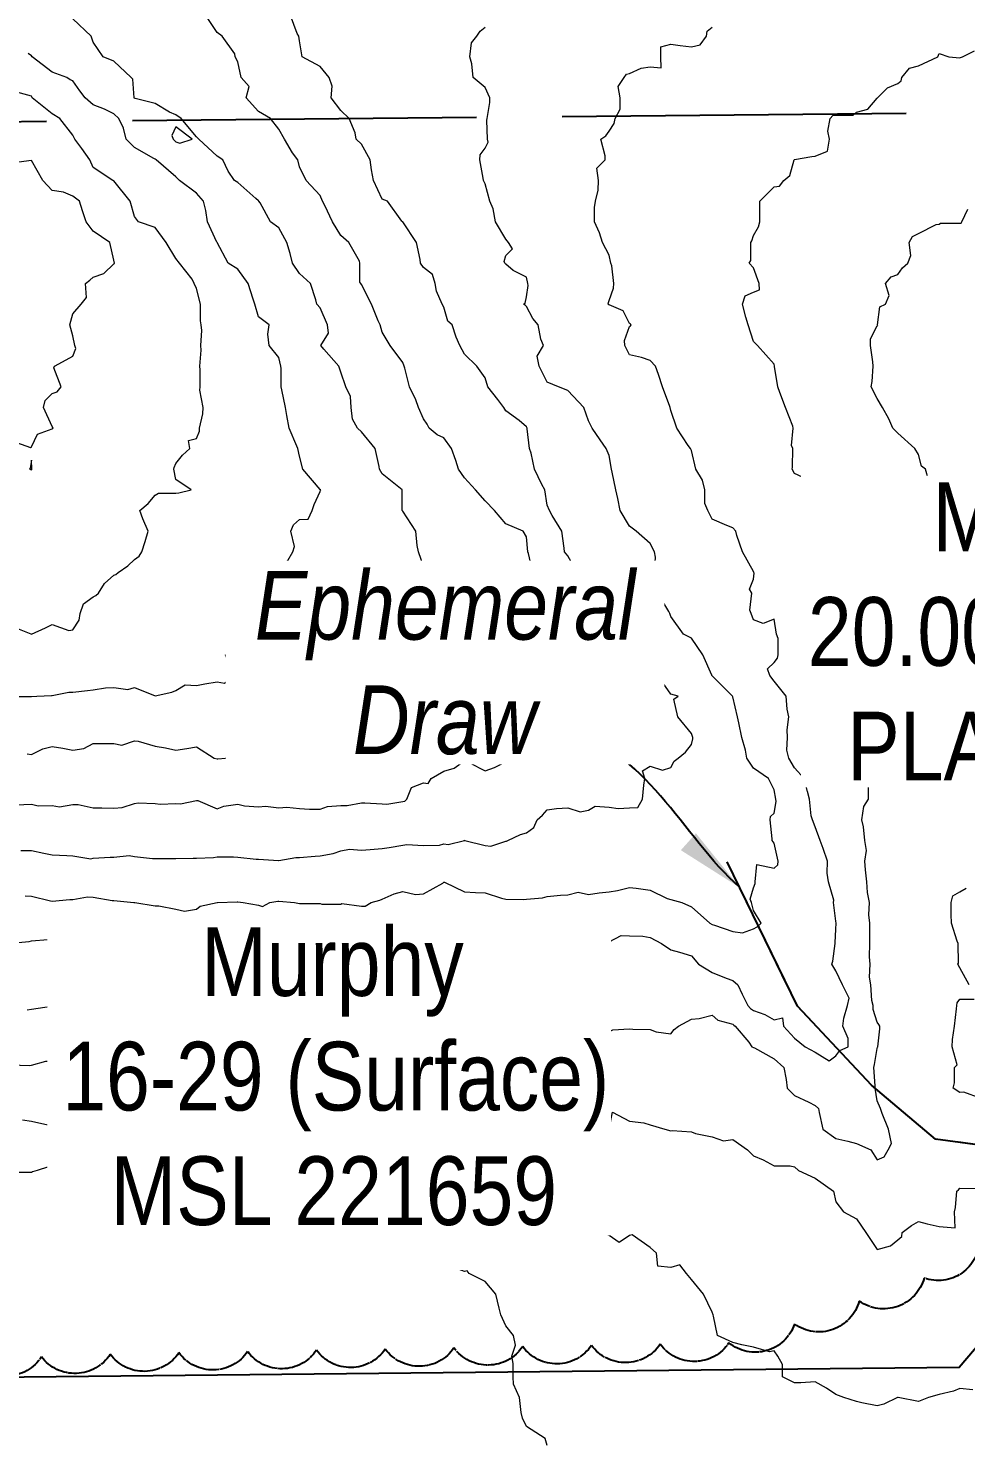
# Model space of a CAD drawing. Extents: x 537850 to 541798, y 6045627 to 6050132.
# Drawn here: x 540370.8 to 540507.2, y 6047408.7 to 6047614.1 of the extents above; entities that cross this region are included whole.
import ezdxf

# ---------------------------------------------------------------- set-up
doc = ezdxf.new("R2010")
doc.units = 0
doc.header["$LTSCALE"] = 5
for name, pattern in [('0', [1, 1, 0]), ('DASHED2', [9.525, 6.35, -3.175]), ('foc-TOPO-ephemeral', [6.25, 3.125, -0.625, 0.625, -0.625, 0.625, -0.625]), ('foc-UNSURVEYED', [12.5, 10, -2.5])]:
    doc.linetypes.add(name, pattern=pattern)
for name, color, linetype in [('C-RW', 13, 'Continuous'), ('DETAIL-T', 7, 'Continuous'), ('L-USEC', 7, 'foc-UNSURVEYED'), ('T-BUSH', 110, '0'), ('T-DRAW', 143, 'foc-TOPO-ephemeral'), ('T-WATER-T', 170, 'Continuous')]:
    doc.layers.add(name, color=color, linetype=linetype)
doc.layers.add('C-RW-T', color=13, linetype='Continuous', lineweight=9)
doc.layers.add('C-WS-T', color=13, linetype='Continuous', lineweight=9)
doc.layers.add('Contour_Line_Intermediate', color=7, linetype='DASHED2', true_color=0xd9d9d9)
doc.layers.add('Contour_Line_Major', color=7, linetype='Continuous', true_color=0x6b6b6b)
doc.styles.add('80CG', font='ARIALN.TTF', dxfattribs={"height": 10})
doc.styles.add('80L', font='ARIALN.TTF', dxfattribs={"height": 10})
doc.styles.add('foc-LtypeFont', font='ARIALN.TTF', dxfattribs={"height": 7.35})
doc.linetypes.add('foc-TOPO-flowdirection-NOLINE', pattern='A,0,[">",foc-LtypeFont,S=0.3,R=0,X=0,Y=-0.945],-20,[">",foc-LtypeFont,S=0.3,R=0,X=0,Y=-0.945],0', length=20)
doc.dimstyles.new('Compass 5 000', dxfattribs={"dimscale": 5, "dimtxt": 9, "dimasz": 2, "dimexe": 0.2, "dimexo": 0.0625, "dimgap": 0.5, "dimtad": 0, "dimtih": 1, "dimtoh": 1, "dimzin": 0, "dimdsep": 46, "dimtxsty": '80CG', "dimcen": 0.1, "dimse1": 1, "dimse2": 1, "dimclrd": 256, "dimclrt": 256, "dimaunit": 1, "dimadec": 4, "dimazin": 0, "dimtfac": 0.06, "dimtofl": 0, "dimtmove": 0, "dimatfit": 1, "dimfxl": 0.2, "dimtolj": 1, "dimtzin": 0, "dimlwd": -1, "dimarcsym": 0})

# ---------------------------------------------------------------- blocks, each defined once
blk = doc.blocks.new('*D463')
at = {"layer": 'C-RW-T', "transparency": 16777216}
for p, q in [((540571.01, 6047526.33), (540561.01, 6047526.33)), ((540578.63, 6047519.85), (540571.01, 6047526.33)), ((540609.08, 6047493.91), (540616.69, 6047487.43))]:
    blk.add_line(p, q, dxfattribs=at)
at = {"layer": 'C-RW-T', "linetype": 'ByBlock', "transparency": 16777216}
for points in [[(540579.71, 6047521.12), (540577.54, 6047518.58), (540586.24, 6047513.36)], [(540610.16, 6047495.18), (540608, 6047492.65), (540601.47, 6047500.4)]]:
    blk.add_solid(points, dxfattribs=at)
at = {"layer": 'C-RW-T', "linetype": 'ByBlock', "transparency": 16777216, "insert": (540521.47, 6047526.33), "char_height": 10, "attachment_point": 5, "style": '80CG', "bg_fill": 3, "box_fill_scale": 1.1, "bg_fill_color": 256, "bg_fill_true_color": 13158600, "bg_fill_transparency": 0}
blk.add_mtext('\\A1;Murphy\\P20.00 P/L R/W\\PPLA 210508', dxfattribs=at)

msp = doc.modelspace()

# ---------------------------------------------------------------- linework, layer by layer
at = {"layer": 'C-RW'}
msp.add_lwpolyline([(540790.888, 6047580.748), (540735.082, 6047562.693), (540601.449, 6047531.116), (540506.218, 6047419.329), (540290.448, 6047417.1), (540291.068, 6047357.836), (540311.057, 6047358.043), (540310.646, 6047397.318), (540515.53, 6047399.435), (540612.419, 6047513.168), (540740.466, 6047543.425), (540790.888, 6047559.738)], dxfattribs=at)
at = {"layer": 'Contour_Line_Intermediate', "linetype": 'Continuous', "lineweight": 13, "flags": 128}
for points, elevation in [([(540369.778, 6047494.528), (540371.307, 6047494.528), (540373.133, 6047494.173), (540374.307, 6047493.913), (540376.47, 6047493.836), (540377.307, 6047493.752), (540379.97, 6047493.336), (540380.307, 6047493.432), (540382.751, 6047493.555), (540383.307, 6047493.583), (540385.501, 6047493.804), (540386.307, 6047493.654), (540388.901, 6047493.404), (540389.307, 6047493.39), (540391.915, 6047493.39), (540392.306, 6047493.361), (540394.85, 6047493.455), (540395.306, 6047493.424), (540397.79, 6047493.514), (540398.306, 6047493.617), (540400.687, 6047493.617), (540401.306, 6047493.573), (540404.003, 6047493.302), (540404.306, 6047493.307), (540407.233, 6047493.07), (540407.306, 6047493.074), (540409.775, 6047493.529), (540410.306, 6047493.529), (540412.589, 6047493.714), (540413.305, 6047493.759), (540415.185, 6047494.119), (540416.305, 6047494.506), (540417.578, 6047494.726), (540419.305, 6047494.607), (540420.59, 6047494.713), (540422.305, 6047494.85), (540423.315, 6047494.988), (540425.305, 6047495.341), (540425.908, 6047495.395), (540428.305, 6047495.268), (540430.646, 6047495.34), (540431.304, 6047495.532), (540431.906, 6047495.397), (540434.269, 6047495.998), (540434.284, 6047496.019), (540434.304, 6047496.026), (540434.341, 6047495.998), (540437.304, 6047495.279), (540438.11, 6047495.193), (540440.304, 6047495.888), (540440.399, 6047495.903), (540440.601, 6047495.998), (540442.444, 6047496.858), (540443.304, 6047497.111), (540444.395, 6047497.907), (540444.876, 6047498.998), (540445.617, 6047499.685), (540446.304, 6047500.455), (540447.646, 6047500.656), (540449.304, 6047500.731), (540451.121, 6047500.18), (540452.303, 6047500.392), (540453.297, 6047501.004), (540455.303, 6047500.829), (540456.647, 6047500.654), (540458.303, 6047500.741), (540459.515, 6047500.786), (540460.183, 6047501.998), (540460.366, 6047504.06), (540460.498, 6047504.998), (540460.159, 6047506.142), (540461.303, 6047506.806), (540463.09, 6047506.21), (540464.303, 6047506.615), (540464.764, 6047507.537), (540465.339, 6047507.998), (540466.43, 6047508.87), (540467.303, 6047509.961), (540467.499, 6047510.801), (540467.49, 6047510.997), (540467.303, 6047511.563), (540465.318, 6047513.997), (540464.751, 6047516.549), (540465.35, 6047516.997), (540464.303, 6047517.277), (540462.396, 6047519.997), (540461.529, 6047522.77), (540461.428, 6047522.997), (540461.303, 6047523.086), (540461.168, 6047523.132), (540458.303, 6047524.047), (540455.533, 6047525.997), (540455.303, 6047526.426), (540453.851, 6047528.997), (540452.303, 6047530.986), (540451.52, 6047531.996), (540451.219, 6047533.081), (540450.688, 6047534.996), (540449.304, 6047537.403), (540448.83, 6047537.996), (540448.79, 6047538.51), (540448.435, 6047540.996), (540447.036, 6047543.263), (540446.661, 6047543.996), (540446.304, 6047544.782), (540445.983, 6047546.996), (540445.542, 6047547.757), (540444.444, 6047549.996), (540443.973, 6047552.326), (540443.739, 6047552.995), (540443.408, 6047555.891), (540443.391, 6047555.995), (540443.304, 6047556.165), (540442.227, 6047557.073), (540440.304, 6047558.514), (540440.001, 6047558.995), (540439.147, 6047560.152), (540437.704, 6047561.995), (540437.304, 6047563.308), (540436.064, 6047564.995), (540434.304, 6047566.739), (540433.595, 6047567.995), (540433.098, 6047569.201), (540432.5, 6047570.995), (540431.848, 6047571.538), (540431.304, 6047573.556), (540431.049, 6047573.994), (540430.207, 6047575.896), (540430.037, 6047576.994), (540429.625, 6047578.315), (540428.305, 6047579.334), (540427.896, 6047579.994), (540427.819, 6047580.48), (540427.293, 6047582.994), (540425.305, 6047585.983), (540425.292, 6047585.994), (540425.198, 6047586.1), (540423.094, 6047588.994), (540422.305, 6047589.257), (540421.043, 6047591.994), (540420.74, 6047593.559), (540420.564, 6047594.993), (540419.305, 6047597.282), (540418.55, 6047597.993), (540418.375, 6047598.923), (540417.521, 6047600.993), (540416.305, 6047602.182), (540414.876, 6047603.993), (540415.03, 6047605.718), (540414.62, 6047606.993), (540413.305, 6047608.58), (540410.67, 6047609.993), (540410.306, 6047612.308), (540410.19, 6047612.993), (540409.93, 6047613.368), (540408.976, 6047615.992)], 910.956), ([(540368.308, 6047481.053), (540370.977, 6047481.329), (540371.307, 6047481.39), (540373.715, 6047481.591), (540374.307, 6047481.617), (540376.688, 6047481.617), (540377.307, 6047481.576), (540379.891, 6047481.415), (540380.307, 6047481.403), (540383.203, 6047481.103), (540383.307, 6047481.083), (540386.013, 6047480.999), (540386.307, 6047480.982), (540386.327, 6047480.979), (540389.307, 6047480.382), (540389.891, 6047480.415), (540392.306, 6047480.866), (540392.439, 6047480.866), (540395.306, 6047480.698), (540395.666, 6047480.639), (540398.306, 6047480.582), (540398.831, 6047480.474), (540401.306, 6047480.474), (540401.801, 6047480.504), (540404.306, 6047479.804), (540405.661, 6047479.644), (540407.306, 6047479.644), (540409, 6047479.304), (540410.306, 6047479.203), (540413.268, 6047478.036), (540413.305, 6047478.02), (540413.379, 6047477.999), (540416.305, 6047477.549), (540416.862, 6047477.442), (540419.305, 6047477.564), (540419.659, 6047477.646), (540422.305, 6047477.327), (540423.057, 6047477.246), (540425.305, 6047477.442), (540425.961, 6047477.343), (540427.617, 6047477.999), (540428.055, 6047478.249), (540428.305, 6047478.342), (540428.647, 6047478.342), (540431.304, 6047478.342), (540432.849, 6047479.454), (540434.304, 6047479.969), (540436.815, 6047477.999), (540437.304, 6047477.753), (540437.797, 6047477.506), (540440.304, 6047476.531), (540441.955, 6047476.348), (540443.304, 6047476.438), (540444.189, 6047477.114), (540444.645, 6047477.999), (540445.126, 6047479.176), (540445.817, 6047480.999), (540446.106, 6047481.197), (540446.304, 6047481.542), (540447.545, 6047480.999), (540449.304, 6047480.104), (540450.371, 6047479.932), (540451.306, 6047480.999), (540452.086, 6047481.217), (540452.303, 6047481.36), (540455.107, 6047481.195), (540455.303, 6047481.24), (540457.096, 6047482.206), (540458.303, 6047482.148), (540460.236, 6047482.066), (540461.303, 6047481.893), (540462.954, 6047480.999), (540464.303, 6047480.12), (540465.56, 6047479.742), (540467.303, 6047479.218), (540468.333, 6047477.999), (540470.303, 6047476.806), (540472.325, 6047475.977), (540473.302, 6047475.624), (540474.036, 6047474.999), (540474.652, 6047473.649), (540475.509, 6047471.999), (540475.858, 6047471.555), (540476.302, 6047471.284), (540477.976, 6047470.674), (540479.302, 6047469.919), (540480.512, 6047470.209), (540480.699, 6047468.999), (540482.302, 6047467.236), (540483.828, 6047466), (540485.302, 6047465.198), (540487.33, 6047463.972), (540488.302, 6047464.689), (540488.865, 6047465.436), (540490.079, 6047466), (540490.079, 6047467.222), (540489.29, 6047468.999), (540489.457, 6047470.154), (540490.011, 6047471.999), (540490.209, 6047473.091), (540489.256, 6047474.999), (540488.302, 6047477.065), (540487.712, 6047477.999), (540487.854, 6047478.447), (540488.205, 6047480.999), (540488.196, 6047481.105), (540488.302, 6047483.121), (540488.333, 6047483.967), (540488.333, 6047483.999), (540488.302, 6047484.292), (540487.949, 6047486.999), (540487.978, 6047487.323), (540487.217, 6047489.998), (540487.036, 6047491.264), (540487.096, 6047492.998), (540486.465, 6047494.835), (540485.994, 6047495.998), (540485.302, 6047498.012), (540484.9, 6047498.998), (540484.698, 6047499.602), (540484.457, 6047501.998), (540484.15, 6047503.149), (540483.701, 6047504.998), (540482.302, 6047506.588), (540481.476, 6047507.998), (540481.161, 6047509.139), (540481.254, 6047510.997), (540481.209, 6047512.09), (540481.454, 6047513.997), (540481.193, 6047515.106), (540481.058, 6047516.997), (540479.302, 6047519.156), (540478.704, 6047519.997), (540478.345, 6047520.955), (540479.302, 6047521.911), (540479.796, 6047522.503), (540479.905, 6047522.997), (540479.905, 6047525.394), (540479.641, 6047525.997), (540479.302, 6047528.179), (540477.746, 6047527.553), (540476.302, 6047528.079), (540476.001, 6047528.997), (540475.785, 6047529.514), (540476.069, 6047531.996), (540475.757, 6047532.542), (540476.302, 6047534.027), (540476.41, 6047534.888), (540476.383, 6047534.996), (540476.302, 6047535.146), (540474.726, 6047537.996), (540473.914, 6047540.385), (540473.743, 6047540.996), (540473.302, 6047541.488), (540472.46, 6047541.838), (540470.303, 6047542.734), (540469.686, 6047543.996), (540469.263, 6047545.035), (540469.263, 6047546.996), (540468.904, 6047548.394), (540467.916, 6047549.996), (540467.303, 6047552.716), (540467.16, 6047552.995), (540466.827, 6047553.471), (540465.144, 6047555.995), (540464.303, 6047558.519), (540464.208, 6047558.995), (540464.152, 6047559.146), (540463.099, 6047561.995), (540462.498, 6047563.8), (540462.05, 6047564.995), (540461.303, 6047565.804), (540460.043, 6047566.255), (540458.303, 6047566.636), (540457.586, 6047567.995), (540457.554, 6047568.744), (540458.303, 6047570.743), (540458.437, 6047570.861), (540458.511, 6047570.995), (540458.409, 6047571.1), (540458.303, 6047571.183), (540457.366, 6047573.057), (540455.303, 6047573.907), (540455.236, 6047573.927), (540455.216, 6047573.994), (540455.201, 6047574.096), (540455.303, 6047574.558), (540455.971, 6047576.326), (540456.019, 6047576.994), (540455.734, 6047579.564), (540455.549, 6047579.994), (540455.303, 6047581.142), (540454.377, 6047582.994), (540453.902, 6047584.396), (540453.208, 6047585.994), (540453.208, 6047588.089), (540453.359, 6047588.994), (540453.707, 6047590.59), (540453.769, 6047591.994), (540453.513, 6047593.783), (540454.724, 6047594.993), (540454.724, 6047595.573), (540454.118, 6047597.993), (540454.83, 6047598.466), (540455.303, 6047599.171), (540456.035, 6047600.262), (540456.22, 6047600.993), (540456.914, 6047602.382), (540456.914, 6047603.993), (540456.636, 6047605.66), (540457.525, 6047606.993), (540457.853, 6047607.443), (540458.303, 6047607.55), (540459.964, 6047608.332), (540461.303, 6047608.543), (540462.903, 6047608.393), (540462.847, 6047609.993), (540462.847, 6047611.448), (540464.303, 6047611.812), (540465.651, 6047611.644), (540467.303, 6047611.438), (540468.58, 6047611.716), (540469.469, 6047612.993), (540469.567, 6047613.728), (540470.303, 6047614.297)], 912.956), ([(540370.375, 6047487.931), (540371.307, 6047487.901), (540374.085, 6047487.221), (540374.307, 6047487.175), (540376.876, 6047487.43), (540377.307, 6047487.43), (540379.475, 6047487.83), (540380.307, 6047487.776), (540383.051, 6047487.254), (540383.307, 6047487.262), (540386.209, 6047486.999), (540386.307, 6047486.972), (540386.329, 6047486.977), (540389.307, 6047486.491), (540389.814, 6047486.491), (540392.306, 6047485.993), (540393.564, 6047485.741), (540395.306, 6047485.99), (540395.835, 6047486.469), (540398.306, 6047486.996), (540398.31, 6047486.995), (540398.361, 6047486.999), (540401.218, 6047487.086), (540401.306, 6047487.079), (540402.093, 6047486.999), (540404.306, 6047486.604), (540404.898, 6047486.407), (540405.962, 6047486.999), (540407.123, 6047487.182), (540407.306, 6047487.187), (540409.546, 6047486.999), (540410.306, 6047486.836), (540410.467, 6047486.837), (540413.305, 6047486.854), (540413.558, 6047486.746), (540416.305, 6047486.746), (540416.461, 6047486.843), (540419.305, 6047486.464), (540419.851, 6047486.453), (540420.713, 6047486.999), (540421.961, 6047487.342), (540422.305, 6047487.476), (540424.079, 6047488.224), (540425.305, 6047488.575), (540427.158, 6047488.145), (540428.305, 6047488.267), (540431.12, 6047489.814), (540431.304, 6047489.921), (540431.37, 6047489.933), (540434.304, 6047488.53), (540435.864, 6047488.438), (540437.304, 6047488.382), (540439.667, 6047487.636), (540440.304, 6047487.491), (540442.895, 6047487.407), (540443.304, 6047487.489), (540445.64, 6047487.662), (540446.304, 6047487.861), (540448.252, 6047488.051), (540449.304, 6047488.099), (540450.836, 6047488.466), (540452.303, 6047488.171), (540453.893, 6047488.409), (540455.303, 6047488.528), (540456.561, 6047488.741), (540458.303, 6047489.159), (540459.253, 6047489.048), (540461.303, 6047488.777), (540463.746, 6047487.556), (540464.303, 6047487.41), (540465.88, 6047486.999), (540467.303, 6047486.342), (540469.964, 6047483.999), (540470.303, 6047483.783), (540470.626, 6047483.675), (540473.302, 6047482.783), (540474.738, 6047482.563), (540476.302, 6047483.166), (540476.841, 6047483.46), (540477.447, 6047483.999), (540476.302, 6047485.83), (540476.027, 6047486.999), (540475.841, 6047487.46), (540476.302, 6047489.135), (540476.545, 6047489.756), (540476.539, 6047489.998), (540476.79, 6047492.511), (540479.302, 6047491.972), (540479.834, 6047492.466), (540479.927, 6047492.998), (540479.302, 6047495.629), (540479.014, 6047495.998), (540479.05, 6047496.25), (540478.746, 6047498.998), (540478.801, 6047499.499), (540479.302, 6047500), (540479.635, 6047501.665), (540479.558, 6047501.998), (540479.302, 6047503.363), (540478.504, 6047504.998), (540476.302, 6047506.499), (540475.34, 6047507.998), (540475.176, 6047509.124), (540474.631, 6047510.997), (540474.188, 6047513.112), (540473.999, 6047513.997), (540473.302, 6047516.884), (540473.243, 6047516.997), (540470.303, 6047519.953), (540470.278, 6047519.997), (540470.244, 6047520.055), (540468.955, 6047522.997), (540467.303, 6047525.437), (540466.114, 6047525.997), (540464.303, 6047528.591), (540464.162, 6047528.997), (540463.98, 6047529.32), (540462.405, 6047531.996), (540461.999, 6047534.301), (540461.912, 6047534.996), (540462.072, 6047537.227), (540461.931, 6047537.996), (540461.303, 6047539.195), (540459.277, 6047540.996), (540458.303, 6047541.698), (540456.95, 6047543.996), (540456.573, 6047545.726), (540456.297, 6047546.996), (540455.74, 6047549.559), (540455.678, 6047549.996), (540455.303, 6047552.002), (540454.871, 6047552.995), (540454.006, 6047554.292), (540452.871, 6047555.995), (540452.303, 6047557.017), (540451.66, 6047558.995), (540449.304, 6047561.453), (540447.972, 6047561.995), (540446.304, 6047562.662), (540445.127, 6047564.995), (540444.841, 6047566.457), (540445.761, 6047567.995), (540445.398, 6047568.901), (540445.016, 6047570.995), (540444.244, 6047571.935), (540443.304, 6047573.678), (540443.146, 6047573.836), (540442.861, 6047573.994), (540443.134, 6047574.165), (540443.304, 6047575.093), (540443.56, 6047576.738), (540443.51, 6047576.994), (540443.304, 6047577.953), (540441.385, 6047578.913), (540440.304, 6047579.828), (540440.172, 6047579.994), (540440.071, 6047580.227), (540440.304, 6047581.075), (540441.263, 6047582.035), (540440.688, 6047582.994), (540440.304, 6047583.451), (540438.807, 6047585.994), (540438.441, 6047587.857), (540437.974, 6047588.994), (540437.304, 6047591.5), (540437.043, 6047591.994), (540436.984, 6047592.313), (540436.514, 6047594.993), (540436.563, 6047595.735), (540437.304, 6047596.694), (540437.715, 6047597.582), (540437.609, 6047597.993), (540437.552, 6047600.745), (540437.604, 6047600.993), (540437.956, 6047603.341), (540437.995, 6047603.993), (540437.304, 6047605.502), (540435.54, 6047606.993), (540435.337, 6047608.96), (540435.048, 6047609.993), (540435.305, 6047611.992), (540436.07, 6047612.993), (540436.564, 6047613.733), (540437.304, 6047614.282)], 911.956), ([(540370.697, 6047508.608), (540371.307, 6047508.531), (540372.958, 6047509.347), (540374.307, 6047509.695), (540375.854, 6047509.451), (540377.307, 6047509.16), (540378.923, 6047509.382), (540380.307, 6047510.097), (540381.207, 6047510.097), (540383.307, 6047510.097), (540384.432, 6047509.872), (540386.307, 6047510.497), (540386.839, 6047510.465), (540389.307, 6047509.738), (540390.818, 6047509.486), (540392.306, 6047509.143), (540393.914, 6047509.39), (540395.306, 6047509.605), (540397.861, 6047507.998), (540398.306, 6047507.887), (540398.424, 6047507.88), (540399.521, 6047507.998), (540400.819, 6047508.484), (540401.306, 6047508.484), (540403.493, 6047508.81), (540404.306, 6047508.788), (540406.358, 6047508.946), (540407.306, 6047509.104), (540408.929, 6047509.374), (540410.306, 6047509.282), (540411.738, 6047509.565), (540413.305, 6047510.344), (540414.426, 6047509.877), (540416.305, 6047509.194), (540417.349, 6047509.953), (540418.29, 6047510.997), (540418.495, 6047511.807), (540419.052, 6047513.997), (540418.989, 6047514.313), (540419.305, 6047514.503), (540420.236, 6047516.066), (540420.311, 6047516.997), (540420.443, 6047518.859), (540420.952, 6047519.997), (540420.952, 6047521.35), (540421.753, 6047522.997), (540422.094, 6047523.207), (540422.305, 6047523.375), (540424.12, 6047524.181), (540425.305, 6047524.708), (540426.588, 6047524.714), (540427.606, 6047525.997), (540427.76, 6047526.542), (540427.584, 6047528.997), (540427.675, 6047529.626), (540428.305, 6047530.669), (540428.803, 6047531.996), (540429.101, 6047532.793), (540429.101, 6047534.996), (540428.688, 6047535.379), (540428.305, 6047535.902), (540427.602, 6047537.996), (540427.394, 6047538.907), (540427.205, 6047540.996), (540425.305, 6047543.883), (540425.202, 6047543.996), (540425.202, 6047544.099), (540425.202, 6047546.996), (540422.305, 6047549.313), (540421.938, 6047549.996), (540421.885, 6047550.416), (540421.314, 6047552.995), (540419.305, 6047555.46), (540418.736, 6047555.995), (540418.005, 6047557.295), (540417.793, 6047558.995), (540417.709, 6047560.591), (540417.015, 6047561.995), (540416.305, 6047564.124), (540416.015, 6047564.995), (540413.826, 6047567.474), (540413.376, 6047567.995), (540414.492, 6047569.808), (540414.343, 6047570.995), (540413.305, 6047573.485), (540412.789, 6047573.994), (540412.657, 6047574.642), (540411.895, 6047576.994), (540410.306, 6047578.479), (540409.285, 6047579.994), (540408.917, 6047581.382), (540408.454, 6047582.994), (540407.306, 6047585.124), (540406.084, 6047585.994), (540404.562, 6047588.738), (540404.387, 6047588.994), (540404.306, 6047589.036), (540403.937, 6047589.363), (540401.306, 6047591.696), (540400.835, 6047591.994), (540399.939, 6047593.361), (540399.124, 6047594.993), (540398.306, 6047595.528), (540395.65, 6047597.993), (540395.306, 6047598.353), (540393.073, 6047600.993), (540392.306, 6047601.532), (540391.377, 6047601.922), (540389.307, 6047603.208), (540386.377, 6047603.922), (540386.307, 6047603.934), (540386.248, 6047603.993), (540386.064, 6047606.75), (540385.815, 6047606.993), (540383.307, 6047609.346), (540381.746, 6047609.993), (540380.307, 6047612.118), (540380.002, 6047612.993), (540377.307, 6047615.497)], 908.956), ([(540368.369, 6047516.936), (540371.307, 6047516.936), (540371.341, 6047516.963), (540372.092, 6047516.997), (540374.235, 6047517.069), (540374.307, 6047517.076), (540376.73, 6047517.574), (540377.307, 6047517.574), (540379.48, 6047517.824), (540380.307, 6047517.92), (540382.081, 6047518.223), (540383.307, 6047518.26), (540385.351, 6047517.953), (540386.307, 6047518.267), (540389.281, 6047517.022), (540389.307, 6047517.02), (540391.736, 6047517.568), (540392.306, 6047517.82), (540393.652, 6047518.652), (540395.306, 6047518.566), (540396.506, 6047518.797), (540398.306, 6047519.067), (540399.4, 6047518.903), (540400.967, 6047519.997), (540400.12, 6047521.183), (540399.515, 6047522.997), (540400.948, 6047523.355), (540401.306, 6047523.668), (540402.536, 6047524.767), (540402.839, 6047525.997), (540403.074, 6047527.228), (540403.345, 6047528.997), (540403.531, 6047529.772), (540404.306, 6047530.335), (540405.302, 6047531), (540407.306, 6047531.5), (540407.636, 6047531.666), (540407.763, 6047531.996), (540407.552, 6047534.75), (540407.601, 6047534.996), (540408.586, 6047536.716), (540409.32, 6047537.996), (540409.547, 6047538.755), (540409.02, 6047540.996), (540409.398, 6047541.904), (540410.306, 6047542.668), (540411.554, 6047542.747), (540412.141, 6047543.996), (540412.421, 6047544.88), (540413.305, 6047546.749), (540413.36, 6047546.941), (540413.388, 6047546.996), (540413.305, 6047547.057), (540410.758, 6047549.996), (540410.306, 6047551.884), (540410.06, 6047552.995), (540409.927, 6047553.374), (540408.788, 6047555.995), (540408.468, 6047557.833), (540408.266, 6047558.995), (540407.746, 6047561.554), (540407.629, 6047561.995), (540407.629, 6047564.672), (540407.584, 6047564.995), (540407.306, 6047566.233), (540405.869, 6047567.995), (540405.664, 6047569.637), (540405.89, 6047570.995), (540404.306, 6047572.183), (540403.804, 6047573.994), (540403.562, 6047574.739), (540402.848, 6047576.994), (540401.306, 6047579.081), (540399.904, 6047579.994), (540398.306, 6047582.957), (540398.296, 6047582.994), (540398.279, 6047583.021), (540396.893, 6047585.994), (540396.657, 6047587.643), (540396.314, 6047588.994), (540395.306, 6047590.144), (540392.851, 6047591.994), (540392.306, 6047592.507), (540389.44, 6047594.993), (540389.307, 6047595.095), (540389.109, 6047595.191), (540386.307, 6047596.813), (540385.068, 6047597.993), (540384.693, 6047599.606), (540384.02, 6047600.993), (540383.307, 6047601.711), (540381.954, 6047602.346), (540380.307, 6047603.014), (540379.101, 6047603.993), (540378.349, 6047605.035), (540377.307, 6047606.511), (540376.965, 6047606.651), (540376.448, 6047606.993), (540374.307, 6047607.747), (540371.391, 6047609.993), (540371.307, 6047610.117), (540370.83, 6047610.47)], 907.956), ([(540370.667, 6047471.359), (540371.307, 6047471.485), (540374.212, 6047471.904), (540374.307, 6047471.929), (540377.236, 6047471.929), (540377.307, 6047471.931), (540379.891, 6047471.583), (540380.307, 6047471.552), (540382.963, 6047471.655), (540383.307, 6047471.545), (540386.158, 6047471.85), (540386.307, 6047471.903), (540388.832, 6047471.525), (540389.307, 6047471.429), (540391.839, 6047471.532), (540392.306, 6047471.464), (540395.037, 6047471.73), (540395.306, 6047471.743), (540397.816, 6047471.509), (540398.306, 6047471.508), (540400.599, 6047471.292), (540401.306, 6047471.261), (540403.356, 6047471.049), (540404.306, 6047470.789), (540405.927, 6047470.621), (540407.306, 6047470.478), (540408.865, 6047470.559), (540410.306, 6047470.276), (540411.178, 6047469.872), (540413.305, 6047469.906), (540414.536, 6047470.23), (540416.305, 6047470.498), (540417.372, 6047470.066), (540419.305, 6047469.642), (540419.966, 6047469.661), (540422.305, 6047469.332), (540422.606, 6047469.301), (540424.456, 6047468.999), (540425.305, 6047468.768), (540425.865, 6047468.439), (540428.305, 6047468.214), (540429.887, 6047467.582), (540431.304, 6047468.007), (540432.297, 6047468.007), (540433.785, 6047468.999), (540434.304, 6047469.106), (540434.401, 6047469.096), (540437.304, 6047469.297), (540437.518, 6047469.213), (540437.832, 6047468.999), (540440.304, 6047466.322), (540441.272, 6047466), (540443.304, 6047465.413), (540443.74, 6047465.563), (540444.713, 6047466), (540445.637, 6047466.666), (540446.304, 6047466.834), (540448.47, 6047466.834), (540449.304, 6047466.764), (540451.074, 6047467.229), (540452.303, 6047467.693), (540453.409, 6047467.894), (540455.303, 6047468.238), (540455.862, 6047468.441), (540458.303, 6047468.616), (540458.758, 6047468.545), (540461.303, 6047468.508), (540462.146, 6047468.157), (540464.303, 6047467.887), (540464.771, 6047468.531), (540465.415, 6047468.999), (540467.303, 6047470.011), (540468.418, 6047470.115), (540470.303, 6047470.598), (540471.154, 6047469.85), (540473.302, 6047469.298), (540473.434, 6047469.131), (540473.648, 6047468.999), (540475.648, 6047466.654), (540476.086, 6047466), (540476.302, 6047465.882), (540476.474, 6047465.828), (540479.302, 6047464.236), (540480.738, 6047463), (540481.079, 6047461.223), (540481.232, 6047460), (540482.302, 6047458.93), (540484.377, 6047457.925), (540485.302, 6047457.458), (540485.76, 6047457), (540485.855, 6047456.447), (540486.423, 6047454), (540488.302, 6047452.665), (540490.051, 6047452.251), (540491.302, 6047451.931), (540493.379, 6047451), (540494.301, 6047449.535), (540495.309, 6047449.993), (540495.913, 6047451), (540496.376, 6047451.926), (540495.939, 6047454), (540495.009, 6047456.292), (540494.772, 6047457), (540494.301, 6047458.142), (540494.003, 6047460), (540493.988, 6047460.313), (540493.807, 6047463), (540493.903, 6047463.398), (540494.301, 6047465.737), (540494.367, 6047465.934), (540494.419, 6047466), (540494.707, 6047468.594), (540494.688, 6047468.999), (540494.559, 6047469.257), (540494.301, 6047469.6), (540493.71, 6047471.408), (540493.723, 6047471.999), (540493.549, 6047472.752), (540493.358, 6047474.999), (540493.165, 6047476.136), (540493.265, 6047477.999), (540493.207, 6047479.093), (540493.245, 6047480.999), (540493.245, 6047482.055), (540493.245, 6047483.999), (540493.106, 6047485.194), (540493.167, 6047486.999), (540492.88, 6047488.42), (540492.794, 6047489.998), (540492.587, 6047491.713), (540492.53, 6047492.998), (540492.739, 6047494.561), (540492.485, 6047495.998), (540492.293, 6047498.006), (540492.055, 6047498.998), (540492.365, 6047500.934), (540493.05, 6047501.998), (540493.064, 6047503.235), (540493.064, 6047504.998), (540492.907, 6047506.392), (540493.055, 6047507.998), (540492.929, 6047509.37), (540492.779, 6047510.997), (540492.868, 6047512.431), (540492.996, 6047513.997), (540491.603, 6047516.696), (540491.635, 6047516.997), (540493.274, 6047518.024), (540494.301, 6047519.226), (540494.75, 6047519.549), (540497.161, 6047519.997), (540497.161, 6047520.137), (540495.374, 6047522.997), (540495.374, 6047524.925), (540494.778, 6047525.997), (540494.301, 6047527.187), (540493.491, 6047528.997), (540493.222, 6047530.076), (540492.95, 6047531.996), (540492.584, 6047533.714), (540492.388, 6047534.996), (540491.344, 6047537.954), (540491.327, 6047537.996), (540491.302, 6047538.115), (540490.067, 6047540.996), (540488.302, 6047542.233), (540487.202, 6047543.996), (540486.347, 6047545.951), (540485.89, 6047546.996), (540485.302, 6047547.719), (540483.44, 6047548.857), (540482.302, 6047549.357), (540481.919, 6047549.996), (540482.002, 6047550.296), (540482.025, 6047552.995), (540481.824, 6047553.473), (540482.077, 6047555.995), (540482.02, 6047556.277), (540480.975, 6047558.995), (540480.145, 6047561.153), (540479.864, 6047561.995), (540479.376, 6047564.921), (540479.349, 6047564.995), (540479.302, 6047565.275), (540476.9, 6047567.995), (540476.302, 6047568.593), (540475.54, 6047570.995), (540475.186, 6047572.111), (540474.74, 6047573.994), (540475.088, 6047575.208), (540476.302, 6047575.759), (540477.184, 6047576.113), (540477.142, 6047576.994), (540476.302, 6047579.303), (540475.673, 6047579.994), (540475.928, 6047580.368), (540475.928, 6047582.994), (540476.071, 6047583.225), (540476.302, 6047583.978), (540477.028, 6047585.268), (540477.247, 6047585.994), (540477.247, 6047588.049), (540477.247, 6047588.994), (540478.273, 6047590.023), (540479.302, 6047591.054), (540480.107, 6047591.188), (540480.707, 6047591.994), (540481.593, 6047592.703), (540482.248, 6047594.993), (540482.26, 6047595.035), (540482.302, 6047595.035), (540484.793, 6047595.502), (540485.302, 6047595.537), (540487.056, 6047596.239), (540487.349, 6047597.993), (540487.111, 6047599.184), (540487.474, 6047600.993), (540487.86, 6047601.434), (540488.302, 6047601.502), (540490.792, 6047601.502), (540491.302, 6047601.939), (540492.945, 6047602.35), (540494.301, 6047603.959), (540494.321, 6047603.973), (540494.329, 6047603.993), (540495.815, 6047605.48), (540497.301, 6047606.117), (540497.806, 6047606.488), (540497.906, 6047606.993), (540498.981, 6047608.313), (540500.301, 6047608.654), (540503.101, 6047609.993), (540503.301, 6047610.46), (540504.705, 6047609.993), (540506.301, 6047609.843), (540506.418, 6047609.875), (540506.714, 6047609.993), (540508.459, 6047610.834)], 913.956), ([(540368.308, 6047527.24), (540371.24, 6047526.064), (540371.307, 6047526.023), (540373.351, 6047526.953), (540374.307, 6047527.407), (540376.764, 6047526.54), (540377.307, 6047526.626), (540378.261, 6047528.043), (540378.378, 6047528.997), (540378.886, 6047530.418), (540380.307, 6047531.453), (540380.659, 6047531.645), (540381.054, 6047531.996), (540381.92, 6047533.383), (540383.307, 6047534.571), (540383.604, 6047534.699), (540383.902, 6047534.996), (540385.335, 6047535.968), (540386.307, 6047536.884), (540386.965, 6047537.338), (540387.379, 6047537.996), (540387.827, 6047539.476), (540388.287, 6047540.996), (540387.501, 6047542.802), (540387.05, 6047543.996), (540388.266, 6047545.036), (540389.307, 6047546.248), (540389.805, 6047546.497), (540392.306, 6047546.497), (540392.755, 6047546.547), (540394.551, 6047546.996), (540392.306, 6047548.491), (540392.005, 6047549.996), (540392.075, 6047550.227), (540392.306, 6047550.811), (540393.271, 6047552.031), (540394.322, 6047552.995), (540394.126, 6047554.176), (540395.306, 6047554.471), (540395.77, 6047555.531), (540395.77, 6047555.995), (540396.242, 6047558.059), (540396.304, 6047558.995), (540395.788, 6047561.513), (540395.844, 6047561.995), (540395.844, 6047564.457), (540395.799, 6047564.995), (540396.004, 6047567.296), (540395.948, 6047567.995), (540396.106, 6047570.195), (540395.972, 6047570.995), (540395.877, 6047571.565), (540395.877, 6047573.994), (540395.306, 6047576.306), (540394.982, 6047576.994), (540394.679, 6047577.621), (540392.857, 6047579.994), (540392.306, 6047580.666), (540390.901, 6047582.994), (540389.307, 6047585.137), (540386.874, 6047585.994), (540386.307, 6047586.772), (540385.645, 6047588.994), (540383.307, 6047591.929), (540383.164, 6047591.994), (540380.307, 6047593.873), (540379.779, 6047594.993), (540378.641, 6047596.66), (540377.64, 6047597.993), (540377.307, 6047598.579), (540375.456, 6047600.993), (540374.307, 6047601.667), (540371.438, 6047603.993), (540371.4, 6047604.085), (540371.307, 6047604.241), (540369.173, 6047604.859)], 906.956), ([(540368.308, 6047554.187), (540371.149, 6047553.154), (540371.307, 6047553.272), (540372.196, 6047555.107), (540374.307, 6047555.871), (540374.4, 6047555.902), (540374.447, 6047555.995), (540374.307, 6047556.219), (540373.074, 6047558.995), (540373.32, 6047559.982), (540374.307, 6047561.014), (540375.067, 6047561.235), (540375.656, 6047561.995), (540374.554, 6047564.748), (540374.678, 6047564.995), (540376.374, 6047565.928), (540377.307, 6047566.442), (540377.752, 6047567.549), (540377.61, 6047567.995), (540377.307, 6047569.404), (540376.883, 6047570.995), (540377.307, 6047572.585), (540378.521, 6047573.994), (540379.315, 6047574.986), (540379.157, 6047576.994), (540379.796, 6047577.505), (540380.307, 6047577.911), (540381.848, 6047578.453), (540383.307, 6047579.849), (540383.367, 6047579.933), (540383.393, 6047579.994), (540383.307, 6047580.402), (540382.687, 6047582.994), (540380.307, 6047584.607), (540379.289, 6047585.994), (540378.711, 6047587.59), (540378.309, 6047588.994), (540377.307, 6047589.7), (540375.989, 6047590.312), (540374.307, 6047590.543), (540372.957, 6047591.994), (540371.307, 6047594.907), (540368.76, 6047594.541)], 905.957), ([(540508.199, 6047416.104), (540506.301, 6047416.281), (540505.402, 6047415.9), (540503.301, 6047415.444), (540501.777, 6047415.002), (540500.301, 6047414.412), (540497.361, 6047415.002), (540497.301, 6047415.012), (540497.291, 6047415.012), (540497.278, 6047415.002), (540495.293, 6047414.01), (540494.301, 6047413.762), (540492.076, 6047414.227), (540491.302, 6047414.389), (540489.463, 6047415.002), (540488.302, 6047415.448), (540486.943, 6047416.361), (540485.302, 6047417.246), (540483.196, 6047417.108), (540482.302, 6047417.113), (540480.536, 6047418.002), (540480.536, 6047419.768), (540479.85, 6047421.002), (540479.302, 6047421.753), (540478.65, 6047421.654), (540476.302, 6047422.321), (540474.64, 6047422.664), (540473.302, 6047423.007), (540471.062, 6047424.002), (540470.502, 6047426.802), (540470.462, 6047427.001), (540470.303, 6047427.4), (540469.052, 6047430.001), (540467.303, 6047432.128), (540466.557, 6047433.001), (540465.591, 6047434.289), (540464.303, 6047433.903), (540462.396, 6047434.094), (540462.205, 6047436.001), (540461.303, 6047436.821), (540458.679, 6047438.625), (540458.303, 6047438.571), (540456.762, 6047437.542), (540455.303, 6047438.545), (540454.087, 6047439.001), (540452.303, 6047439.753), (540449.655, 6047442.001), (540449.304, 6047442.606), (540448.88, 6047442.425), (540448.244, 6047442.001), (540447.109, 6047441.196), (540446.304, 6047441.272), (540444.119, 6047441.185), (540443.304, 6047441.428), (540442.014, 6047442.001), (540440.304, 6047443.995), (540438.293, 6047445.001), (540437.304, 6047445.213), (540437.088, 6047445.217), (540434.304, 6047445.313), (540433.992, 6047445.313), (540431.304, 6047446.013), (540430.041, 6047446.737), (540428.305, 6047446.928), (540426.134, 6047447.172), (540425.305, 6047447.192), (540422.559, 6047447.746), (540422.305, 6047447.769), (540421.493, 6047448), (540419.305, 6047449.355), (540417.95, 6047449.355), (540416.305, 6047449.505), (540413.548, 6047450.758), (540413.305, 6047450.839), (540410.328, 6047450.978), (540410.306, 6047450.976), (540407.33, 6047450.976), (540407.306, 6047450.986), (540404.534, 6047450.772), (540404.306, 6047450.787), (540403.945, 6047451), (540401.306, 6047453.336), (540400.244, 6047452.062), (540398.306, 6047452.421), (540396.645, 6047452.662), (540395.306, 6047452.657), (540393.401, 6047452.905), (540392.306, 6047453.005), (540390.389, 6047452.918), (540389.307, 6047453.142), (540386.727, 6047453.58), (540386.307, 6047453.54), (540383.646, 6047453.661), (540383.307, 6047453.726), (540380.776, 6047453.531), (540380.307, 6047453.577), (540377.486, 6047453.821), (540377.307, 6047453.851), (540376.042, 6047454), (540374.307, 6047454.485), (540373.714, 6047454.593), (540371.307, 6047455.13), (540370.005, 6047455.303)], 915.956), ([(540446.304, 6047407.999), (540446.004, 6047409.002), (540443.304, 6047410.748), (540442.734, 6047412.002), (540442.52, 6047412.786), (540442.273, 6047415.002), (540441.4, 6047416.906), (540441.372, 6047418.002), (540441.372, 6047419.934), (540441.194, 6047421.002), (540441.708, 6047422.597), (540441.418, 6047424.002), (540440.304, 6047425.395), (540439.548, 6047427.001), (540439.315, 6047427.99), (540438.842, 6047430.001), (540437.304, 6047431.872), (540434.982, 6047433.001), (540434.695, 6047433.392), (540434.304, 6047433.33), (540432.336, 6047434.033), (540431.304, 6047434.635), (540429.345, 6047434.961), (540428.305, 6047435.134), (540426.945, 6047436.001), (540427.103, 6047437.203), (540426.186, 6047439.001), (540425.305, 6047439.554), (540424.731, 6047439.575), (540422.305, 6047439.953), (540420.993, 6047440.313), (540419.305, 6047439.679), (540418.585, 6047439.721), (540416.305, 6047440.179), (540414.49, 6047440.816), (540413.305, 6047441.039), (540411.331, 6047440.975), (540410.306, 6047441.001), (540408.305, 6047441.001), (540407.306, 6047441.057), (540405.358, 6047440.949), (540404.306, 6047440.949), (540401.833, 6047441.474), (540401.306, 6047441.426), (540399.345, 6047442.001), (540398.306, 6047442.594), (540395.332, 6047445.001), (540395.306, 6047445.006), (540395.3, 6047445.006), (540392.306, 6047445.323), (540391.931, 6047445.376), (540389.307, 6047445.376), (540388.899, 6047445.408), (540386.307, 6047445.682), (540385.092, 6047446.215), (540383.307, 6047446.749), (540381.642, 6047446.666), (540380.307, 6047446.599), (540378.076, 6047447.232), (540377.307, 6047447.486), (540375.727, 6047448), (540374.307, 6047448.663), (540373.774, 6047448.534), (540372.164, 6047448), (540371.479, 6047447.829), (540371.307, 6047447.716), (540368.591, 6047447.716)], 916.956)]:
    msp.add_lwpolyline(points, dxfattribs=dict(at, elevation=elevation))
for points, elevation in [([(540392.306, 6047599.776), (540391.74, 6047598.559), (540391.901, 6047597.993), (540392.306, 6047597.627), (540392.888, 6047597.412), (540394.666, 6047597.993), (540392.306, 6047599.776)], 908.956), ([(540371.382, 6047549.996), (540371.307, 6047551.299), (540371.124, 6047550.178), (540371.024, 6047549.996), (540371.307, 6047549.918), (540371.356, 6047549.947), (540371.382, 6047549.996)], 905.957)]:
    msp.add_lwpolyline(points, close=True, dxfattribs=dict(at, elevation=elevation))
at = {"layer": 'Contour_Line_Major', "linetype": 'Continuous', "lineweight": 15, "flags": 128}
for points, elevation in [([(540369.108, 6047501.197), (540371.307, 6047501.262), (540372.279, 6047501.026), (540374.307, 6047501.087), (540375.391, 6047500.914), (540377.307, 6047501.233), (540378.088, 6047501.217), (540380.307, 6047500.776), (540381.529, 6047500.776), (540383.307, 6047500.699), (540384.502, 6047500.803), (540386.307, 6047501.373), (540386.82, 6047501.485), (540389.307, 6047501.395), (540390.03, 6047501.274), (540392.306, 6047501.394), (540392.981, 6047501.323), (540395.306, 6047501.821), (540395.494, 6047501.81), (540398.306, 6047500.611), (540399.303, 6047501.001), (540401.306, 6047501.287), (540402.278, 6047501.026), (540404.306, 6047500.885), (540405.326, 6047500.977), (540407.306, 6047500.757), (540408.46, 6047500.843), (540410.306, 6047500.67), (540411.739, 6047500.565), (540413.305, 6047500.546), (540414.342, 6047500.961), (540416.305, 6047501.112), (540417.214, 6047501.089), (540419.305, 6047501.481), (540419.802, 6047501.501), (540422.305, 6047501.316), (540423.007, 6047501.296), (540425.305, 6047501.679), (540425.592, 6047501.711), (540425.892, 6047501.998), (540426.578, 6047503.724), (540428.305, 6047504.372), (540429.016, 6047504.286), (540429.453, 6047504.998), (540431.304, 6047506.109), (540432.796, 6047506.506), (540434.304, 6047507.604), (540434.994, 6047507.308), (540437.304, 6047506.113), (540438.665, 6047506.637), (540440.304, 6047507.456), (540440.686, 6047507.615), (540443.304, 6047507.965), (540443.317, 6047507.985), (540443.324, 6047507.998), (540443.552, 6047510.75), (540443.661, 6047510.997), (540444.294, 6047513.007), (540444.11, 6047513.997), (540444.033, 6047516.269), (540444.27, 6047516.997), (540444.646, 6047518.655), (540445.542, 6047519.997), (540445.628, 6047520.673), (540445.504, 6047522.997), (540445.614, 6047523.687), (540445.513, 6047525.997), (540445.485, 6047526.816), (540444.773, 6047528.997), (540444.674, 6047530.627), (540444.288, 6047531.996), (540444.24, 6047534.06), (540444.218, 6047534.996), (540443.572, 6047537.728), (540443.512, 6047537.996), (540443.304, 6047540.181), (540442.838, 6047540.996), (540440.304, 6047542.036), (540438.632, 6047543.996), (540437.304, 6047545.393), (540435.874, 6047546.996), (540434.304, 6047548.753), (540433.43, 6047549.996), (540433.024, 6047551.276), (540432.397, 6047552.995), (540431.304, 6047554.58), (540430.328, 6047555.019), (540429.127, 6047555.995), (540428.867, 6047556.558), (540428.305, 6047557.332), (540427.587, 6047558.995), (540427.212, 6047560.088), (540426.308, 6047561.995), (540425.609, 6047564.691), (540425.53, 6047564.995), (540425.305, 6047565.538), (540423.488, 6047567.995), (540422.305, 6047569.917), (540422.019, 6047570.995), (540421.737, 6047571.563), (540420.771, 6047573.994), (540419.305, 6047576.885), (540419.232, 6047576.994), (540419.072, 6047577.227), (540419.071, 6047579.994), (540419.042, 6047580.257), (540417.473, 6047582.994), (540416.305, 6047583.996), (540415.091, 6047585.994), (540413.959, 6047588.34), (540413.653, 6047588.994), (540413.305, 6047589.8), (540411.251, 6047591.994), (540410.306, 6047593.961), (540410.069, 6047594.993), (540409.273, 6047596.026), (540408.105, 6047597.993), (540407.306, 6047599.466), (540406.057, 6047600.993), (540404.306, 6047602.044), (540402.549, 6047603.993), (540402.994, 6047605.681), (540401.831, 6047606.993), (540401.306, 6047609.257), (540400.913, 6047609.993), (540400.902, 6047610.396), (540399.044, 6047612.993), (540398.306, 6047613.543), (540396.68, 6047615.992)], 909.956), ([(540508.242, 6047518.056), (540506.301, 6047519.115), (540505.725, 6047519.997), (540505.759, 6047520.539), (540506.301, 6047522.299), (540506.514, 6047522.783), (540506.514, 6047522.997), (540506.884, 6047525.414), (540506.884, 6047525.997), (540506.548, 6047528.749), (540506.605, 6047528.997), (540506.33, 6047531.967), (540506.327, 6047531.996), (540506.301, 6047532.037), (540504.707, 6047534.996), (540503.301, 6047537.772), (540503.236, 6047537.931), (540503.154, 6047537.996), (540503.154, 6047540.849), (540503.154, 6047540.996), (540501.91, 6047542.605), (540501.54, 6047543.996), (540502.779, 6047546.474), (540502.844, 6047546.996), (540501.754, 6047548.449), (540501.332, 6047549.996), (540500.768, 6047550.463), (540500.301, 6047552.144), (540499.76, 6047552.995), (540497.301, 6047555.263), (540496.569, 6047555.995), (540495.984, 6047557.313), (540495.066, 6047558.995), (540494.301, 6047560.291), (540493.439, 6047561.995), (540493.555, 6047562.741), (540493.718, 6047564.995), (540493.665, 6047565.631), (540493.329, 6047567.995), (540493.329, 6047568.968), (540494.301, 6047570.865), (540494.383, 6047570.913), (540494.374, 6047570.995), (540494.666, 6047573.63), (540495.516, 6047573.994), (540496.031, 6047575.264), (540495.518, 6047576.994), (540496.328, 6047577.967), (540497.301, 6047578.332), (540497.994, 6047579.301), (540498.748, 6047579.994), (540499.219, 6047581.076), (540498.966, 6047582.994), (540499.449, 6047583.846), (540500.301, 6047584.274), (540502.886, 6047585.578), (540503.301, 6047585.663), (540503.521, 6047585.774), (540506.301, 6047585.774), (540506.497, 6047585.797), (540506.606, 6047585.994), (540507.465, 6047587.829)], 914.956), ([(540507.689, 6047474.999), (540506.301, 6047477.468), (540506.035, 6047477.999), (540506.141, 6047478.159), (540506.08, 6047480.999), (540505.959, 6047481.341), (540505.129, 6047483.999), (540505.05, 6047485.249), (540505.05, 6047486.999), (540505.328, 6047487.971), (540506.301, 6047488.525), (540507.238, 6047489.061)], 914.956), ([(540509.301, 6047458.532), (540506.893, 6047459.407), (540506.301, 6047459.371), (540505.358, 6047460), (540505.547, 6047460.754), (540505.547, 6047463), (540505.948, 6047463.353), (540505.187, 6047466), (540505.257, 6047467.044), (540505.536, 6047468.999), (540505.842, 6047471.54), (540505.897, 6047471.999), (540505.924, 6047472.376), (540506.301, 6047472.942), (540508.396, 6047472.904)], 914.956), ([(540368.308, 6047463.389), (540371.016, 6047463.292), (540371.307, 6047463.343), (540373.382, 6047463.925), (540374.307, 6047463.892), (540376.414, 6047463.892), (540377.307, 6047463.812), (540380.162, 6047463.145), (540380.307, 6047463.172), (540383.008, 6047463.298), (540383.307, 6047463.274), (540386.149, 6047463.157), (540386.307, 6047463.157), (540389.118, 6047463), (540389.307, 6047462.979), (540389.334, 6047462.972), (540392.306, 6047462.675), (540392.498, 6047462.809), (540393.39, 6047463), (540395.085, 6047463.22), (540395.306, 6047463.287), (540397.581, 6047463.725), (540398.306, 6047463.56), (540400.782, 6047463), (540401.306, 6047462.784), (540401.695, 6047462.611), (540404.306, 6047462.462), (540404.977, 6047462.328), (540407.306, 6047461.693), (540409.102, 6047461.203), (540410.306, 6047460.642), (540411.949, 6047460), (540413.305, 6047459.639), (540413.667, 6047459.639), (540415.954, 6047460), (540416.224, 6047460.081), (540416.305, 6047460.07), (540416.568, 6047460), (540419.305, 6047459.579), (540419.961, 6047459.344), (540422.305, 6047458.955), (540423.466, 6047458.839), (540425.305, 6047458.576), (540427.173, 6047458.132), (540428.305, 6047457.905), (540429.311, 6047458.006), (540431.304, 6047458.006), (540433.868, 6047457.436), (540434.304, 6047457.382), (540436.496, 6047457.808), (540437.304, 6047457.858), (540439.235, 6047457), (540440.304, 6047456.037), (540442.056, 6047455.248), (540443.304, 6047454.885), (540445.077, 6047455.227), (540446.304, 6047455.067), (540448.466, 6047454.838), (540449.304, 6047454.95), (540451.193, 6047455.11), (540451.656, 6047457), (540452.032, 6047457.271), (540452.303, 6047457.262), (540454.401, 6047457), (540455.265, 6047454.039), (540455.285, 6047454), (540455.303, 6047453.996), (540455.307, 6047453.996), (540455.322, 6047454), (540455.807, 6047456.497), (540458.303, 6047455.18), (540460.361, 6047454.942), (540461.303, 6047454.624), (540463.409, 6047454), (540464.303, 6047453.794), (540464.494, 6047453.809), (540467.303, 6047453.621), (540467.904, 6047453.399), (540470.303, 6047452.891), (540471.966, 6047452.337), (540473.302, 6047452.528), (540475.444, 6047451), (540476.302, 6047450.143), (540477.731, 6047449.572), (540479.302, 6047448.674), (540481.629, 6047448.674), (540482.302, 6047448.524), (540482.858, 6047448), (540485.302, 6047446.872), (540487.946, 6047445.001), (540488.302, 6047443.459), (540489.396, 6047442.001), (540491.302, 6047440.953), (540492.648, 6047439.001), (540494.301, 6047436.508), (540496.24, 6047437.062), (540497.301, 6047437.911), (540497.884, 6047438.418), (540497.954, 6047439.001), (540499.287, 6047440.015), (540500.301, 6047440.568), (540501.565, 6047440.264), (540503.301, 6047439.848), (540505.642, 6047439.66), (540505.543, 6047442.001), (540505.695, 6047442.607), (540505.866, 6047445.001), (540506.116, 6047445.185), (540506.301, 6047445.437), (540508.894, 6047445.408)], 914.956)]:
    msp.add_lwpolyline(points, dxfattribs=dict(at, elevation=elevation))
at = {"layer": 'L-USEC'}
msp.add_line((539886.039, 6047596.06), (540690.542, 6047603.553), dxfattribs=at)
at = {"layer": 'T-BUSH', "flags": 128}
msp.add_lwpolyline([(540553.19, 6047478.76, -0.5205671), (540545.854, 6047471.965, -0.5205671), (540538.517, 6047465.169, -0.5205671), (540531.181, 6047458.374, -0.5205671), (540523.845, 6047451.578, -0.5205671), (540516.508, 6047444.783, -0.5205671), (540509.172, 6047437.987, -0.5205671), (540501.126, 6047432.364, -0.5205671), (540491.704, 6047429.012, -0.5205671), (540482.283, 6047425.66, -0.5205671), (540472.749, 6047422.923, -0.5205671), (540462.751, 6047422.747, -0.5205671), (540452.753, 6047422.57, -0.5205671), (540442.754, 6047422.394, -0.5205671), (540432.756, 6047422.217, -0.5205671), (540422.757, 6047422.041, -0.5205671), (540412.759, 6047421.864, -0.5205671), (540402.76, 6047421.687, -0.5205671), (540392.762, 6047421.511, -0.5205671), (540382.765, 6047421.28, -0.5205671), (540372.772, 6047420.903, -0.5205671), (540362.779, 6047420.526, -0.5205671), (540353.908, 6047421.351, -0.5205671), (540353.597, 6047431.346, -0.5205671), (540353.286, 6047441.341, -0.5205671), (540351.158, 6047449.47, -0.5205671), (540341.158, 6047449.515, -0.5205671), (540331.159, 6047449.559, -0.5205671), (540321.159, 6047449.604, -0.5205671), (540311.159, 6047449.649, -0.5205671), (540301.159, 6047449.694, -0.5205671), (540294.901, 6047453.589, -0.5205671), (540294.569, 6047463.584, -0.5205671), (540294.138, 6047476.598, -0.5205671)], format="xyb", dxfattribs=at)
at = {"layer": 'T-DRAW', "flags": 128}
msp.add_lwpolyline([(540594.104, 6047453.965), (540574.011, 6047446.225), (540552.946, 6047451.811), (540532.181, 6047448.571), (540502.773, 6047452.566), (540493.495, 6047460.394), (540482.721, 6047471.92), (540472.479, 6047492.909)], dxfattribs=at)
at = {"layer": 'T-DRAW', "linetype": 'foc-TOPO-flowdirection-NOLINE', "flags": 128}
msp.add_lwpolyline([(540594.104, 6047453.965), (540574.011, 6047446.225), (540552.946, 6047451.811), (540532.181, 6047448.571), (540502.773, 6047452.566), (540493.495, 6047460.394), (540482.721, 6047471.92), (540472.479, 6047492.909)], dxfattribs=at)

# ---------------------------------------------------------------- leaders
at = {"layer": 'T-WATER-T', "path_type": 1}
msp.add_leader([(540474.309, 6047489.159), (540449.339, 6047511.439), (540447.481, 6047511.657)], dimstyle='Compass 5 000', override={"dimgap": 0.5, "dimtad": 0}, dxfattribs=at)

# ---------------------------------------------------------------- next in the draw order: texts
at = {"layer": 'T-WATER-T', "insert": (540401.04, 6047535.219), "char_height": 9.99484, "attachment_point": 1, "style": '80L', "bg_fill": 3, "box_fill_scale": 1.15, "bg_fill_color": 256, "bg_fill_true_color": 256, "bg_fill_transparency": 0}
msp.add_mtext_dynamic_manual_height_columns('\\pi2.75151;{\\fArial Narrow|b0|i1|c0|p34;Ephemeral\\P\\pi17.01087;Draw}', width=60.80191, gutter_width=49.946, heights=[0], dxfattribs=at)

# ---------------------------------------------------------------- next in the draw order: dimensions: what is measured, and where the dimension line sits
at = {"layer": 'C-RW-T', "linetype": 'ByBlock'}
dim = msp.add_linear_dim(base=(540586.239, 6047513.364), p1=(540591.152, 6047488.284), p2=(540575.925, 6047501.25), angle=139.58659, text='Murphy\\P20.00 P/L R/W\\PPLA 210508', dimstyle='Compass 5 000', override={"dimtfill": 1}, dxfattribs=at)
dim.commit()
dim.dimension.update_dxf_attribs({"geometry": '*D463', "text_midpoint": (540521.472, 6047526.33), "dimtype": 161})

# ---------------------------------------------------------------- next in the draw order: wipeouts: each hides what was drawn before it
msp.add_wipeout([(540377.421, 6047433.547), (540450.721, 6047433.547), (540432.535, 6047482.568), (540392.854, 6047482.992)]).dxf.layer = 'DETAIL-T'

# ---------------------------------------------------------------- next in the draw order: texts
at = {"layer": 'C-WS-T', "linetype": 'ByBlock', "insert": (540375.132, 6047483.389), "char_height": 9.99484, "attachment_point": 1, "style": '80L', "bg_fill": 3, "box_fill_scale": 1.15, "bg_fill_color": 256, "bg_fill_true_color": 256, "bg_fill_transparency": 0}
msp.add_mtext_dynamic_manual_height_columns('\\A1;\\pi20.86461;Murphy \\P\\pi0.66357;16-29 (Surface)\\P\\pi7.6961;MSL 221659', width=78.95422, gutter_width=49.972, heights=[0], dxfattribs=at)

doc.saveas('drawing.dxf')
